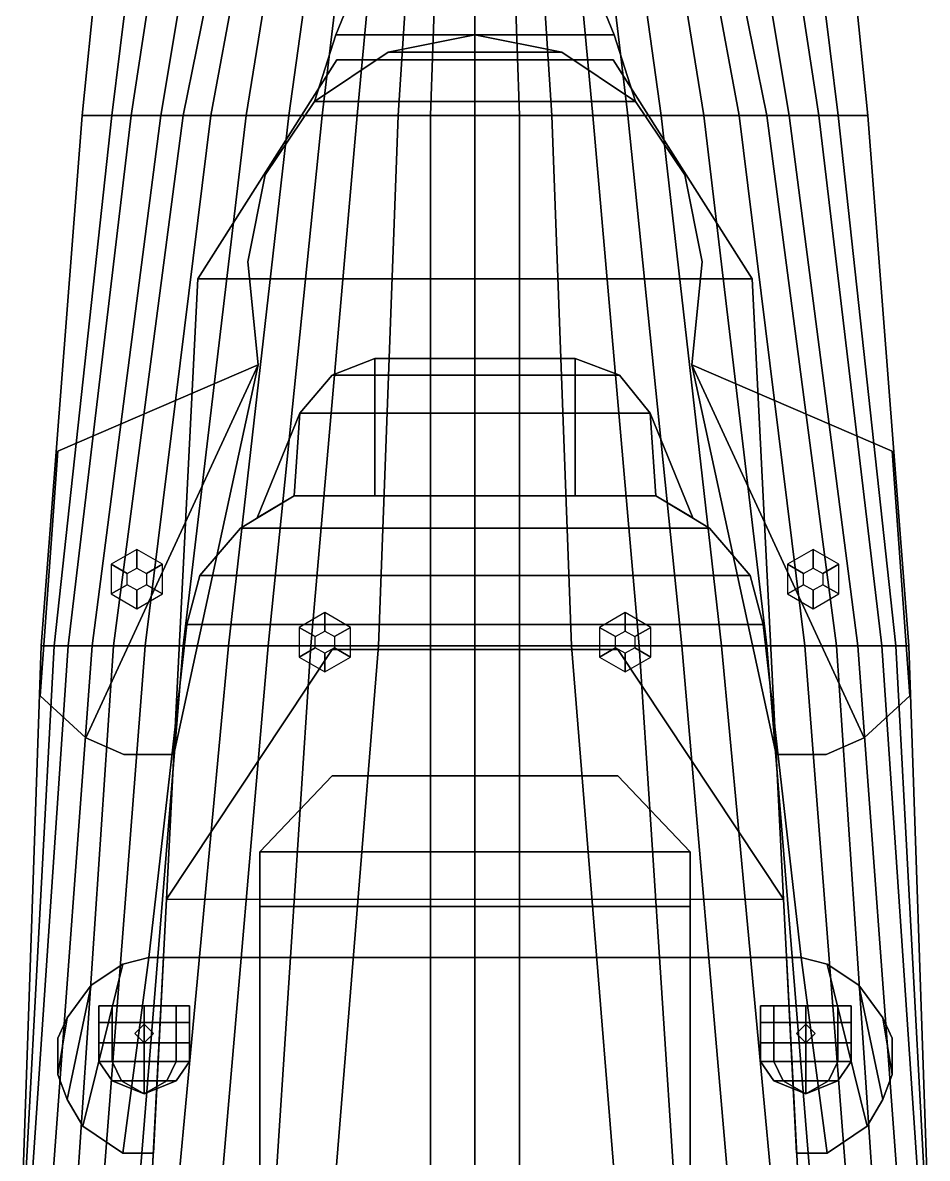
# Model space of a CAD drawing. Extents: x -5.5 to 5.6, y -47 to 46.9.
# Drawn here: x -4.88 to 4.88, y 17.1 to 29.35 of the extents above; entities that cross this region are included whole.
import ezdxf

# ---------------------------------------------------------------- set-up
doc = ezdxf.new("R2010")
doc.units = 0
doc.layers.get('0').update_dxf_attribs({"linetype": 'CONTINUOUS'})
doc.layers.add('SUPERSTRUCTURE', color=6, linetype='CONTINUOUS')

msp = doc.modelspace()

# ---------------------------------------------------------------- linework, layer by layer
for points in [[(-3.65, 34.16, 4.61), (-3.2, 34.16, 3.73), (-3.92, 28.35, 2.68), (-4.24, 28.35, 4.14)], [(-3.2, 34.16, 3.73), (-2.82, 34.16, 2.83), (-3.71, 28.35, 1.93), (-3.92, 28.35, 2.68)], [(-2.82, 34.16, 2.83), (-2.42, 34.16, 1.69), (-3.39, 28.35, 0.74), (-3.71, 28.35, 1.93)], [(-2.42, 34.16, 1.69), (-1.97, 34.16, 0.01), (-3.15, 28.35, 0.01), (-3.39, 28.35, 0.74)], [(-1.97, 34.16, 0.01), (-1.77, 34.16, -0.78), (-2.85, 28.35, -0.78), (-3.15, 28.35, 0.01)], [(-1.77, 34.16, -0.78), (-1.53, 34.16, -1.46), (-2.47, 28.35, -1.46), (-2.85, 28.35, -0.78)], [(-1.53, 34.16, -1.46), (-1.2, 34.16, -2.05), (-2.01, 28.35, -2.05), (-2.47, 28.35, -1.46)], [(-1.2, 34.16, -2.05), (-0.96, 34.16, -2.4), (-1.65, 28.35, -2.4), (-2.01, 28.35, -2.05)], [(-0.96, 34.16, -2.4), (-0.73, 34.16, -2.71), (-1.27, 28.35, -2.71), (-1.65, 28.35, -2.4)], [(-0.73, 34.16, -2.71), (-0.45, 34.16, -2.97), (-0.83, 28.35, -2.97), (-1.27, 28.35, -2.71)], [(-0.45, 34.16, -2.97), (-0.28, 34.16, -3.12), (-0.48, 28.35, -3.12), (-0.83, 28.35, -2.97)], [(0, 28.35, -3.2), (-0.48, 28.35, -3.12), (-0.28, 34.16, -3.12), (0, 34.16, -3.2)], [(0, 34.16, -3.2), (0.28, 34.16, -3.12), (0.48, 28.35, -3.12), (0, 28.35, -3.2)], [(0.83, 28.35, -2.97), (0.48, 28.35, -3.12), (0.28, 34.16, -3.12), (0.45, 34.16, -2.97)], [(1.27, 28.35, -2.71), (0.83, 28.35, -2.97), (0.45, 34.16, -2.97), (0.73, 34.16, -2.71)], [(1.65, 28.35, -2.4), (1.27, 28.35, -2.71), (0.73, 34.16, -2.71), (0.96, 34.16, -2.4)], [(2.01, 28.35, -2.05), (1.65, 28.35, -2.4), (0.96, 34.16, -2.4), (1.2, 34.16, -2.05)], [(2.47, 28.35, -1.46), (2.01, 28.35, -2.05), (1.2, 34.16, -2.05), (1.53, 34.16, -1.46)], [(2.85, 28.35, -0.78), (2.47, 28.35, -1.46), (1.53, 34.16, -1.46), (1.77, 34.16, -0.78)], [(3.15, 28.35, 0.01), (2.85, 28.35, -0.78), (1.77, 34.16, -0.78), (1.97, 34.16, 0.01)], [(3.39, 28.35, 0.74), (3.15, 28.35, 0.01), (1.97, 34.16, 0.01), (2.42, 34.16, 1.69)], [(3.71, 28.35, 1.93), (3.39, 28.35, 0.74), (2.42, 34.16, 1.69), (2.82, 34.16, 2.83)], [(3.92, 28.35, 2.68), (3.71, 28.35, 1.93), (2.82, 34.16, 2.83), (3.2, 34.16, 3.73)], [(4.24, 28.35, 4.14), (3.92, 28.35, 2.68), (3.2, 34.16, 3.73), (3.65, 34.16, 4.61)], [(-4.24, 28.35, 4.14), (-3.92, 28.35, 2.68), (-4.54, 22.63, 2.68), (-4.68, 22.63, 3.78)], [(-3.92, 28.35, 2.68), (-3.71, 28.35, 1.93), (-4.39, 22.63, 1.93), (-4.54, 22.63, 2.68)], [(-3.71, 28.35, 1.93), (-3.39, 28.35, 0.74), (-4.13, 22.63, 0.74), (-4.39, 22.63, 1.93)], [(-3.39, 28.35, 0.74), (-3.15, 28.35, 0.01), (-3.9, 22.63, 0.01), (-4.13, 22.63, 0.74)], [(-3.15, 28.35, 0.01), (-2.85, 28.35, -0.78), (-3.56, 22.63, -0.78), (-3.9, 22.63, 0.01)], [(-2.85, 28.35, -0.78), (-2.47, 28.35, -1.46), (-3.15, 22.63, -1.46), (-3.56, 22.63, -0.78)], [(-2.47, 28.35, -1.46), (-2.01, 28.35, -2.05), (-2.66, 22.63, -2.05), (-3.15, 22.63, -1.46)], [(-2.01, 28.35, -2.05), (-1.65, 28.35, -2.4), (-2.23, 22.63, -2.4), (-2.66, 22.63, -2.05)], [(-1.65, 28.35, -2.4), (-1.27, 28.35, -2.71), (-1.77, 22.63, -2.71), (-2.23, 22.63, -2.4)], [(-1.27, 28.35, -2.71), (-0.83, 28.35, -2.97), (-1.04, 22.63, -3.09), (-1.77, 22.63, -2.71)], [(-0.83, 28.35, -2.97), (-0.48, 28.35, -3.12), (-0.48, 22.63, -3.18), (-1.04, 22.63, -3.09)], [(0, 22.63, -3.2), (-0.48, 22.63, -3.18), (-0.48, 28.35, -3.12), (0, 28.35, -3.2)], [(0, 28.35, -3.2), (0.48, 28.35, -3.12), (0.48, 22.63, -3.18), (0, 22.63, -3.2)], [(1.04, 22.63, -3.09), (0.48, 22.63, -3.18), (0.48, 28.35, -3.12), (0.83, 28.35, -2.97)], [(1.77, 22.63, -2.71), (1.04, 22.63, -3.09), (0.83, 28.35, -2.97), (1.27, 28.35, -2.71)], [(2.23, 22.63, -2.4), (1.77, 22.63, -2.71), (1.27, 28.35, -2.71), (1.65, 28.35, -2.4)], [(2.66, 22.63, -2.05), (2.23, 22.63, -2.4), (1.65, 28.35, -2.4), (2.01, 28.35, -2.05)], [(3.15, 22.63, -1.46), (2.66, 22.63, -2.05), (2.01, 28.35, -2.05), (2.47, 28.35, -1.46)], [(3.56, 22.63, -0.78), (3.15, 22.63, -1.46), (2.47, 28.35, -1.46), (2.85, 28.35, -0.78)], [(3.9, 22.63, 0.01), (3.56, 22.63, -0.78), (2.85, 28.35, -0.78), (3.15, 28.35, 0.01)], [(4.13, 22.63, 0.74), (3.9, 22.63, 0.01), (3.15, 28.35, 0.01), (3.39, 28.35, 0.74)], [(4.39, 22.63, 1.93), (4.13, 22.63, 0.74), (3.39, 28.35, 0.74), (3.71, 28.35, 1.93)], [(4.54, 22.63, 2.68), (4.39, 22.63, 1.93), (3.71, 28.35, 1.93), (3.92, 28.35, 2.68)], [(4.68, 22.63, 3.78), (4.54, 22.63, 2.68), (3.92, 28.35, 2.68), (4.24, 28.35, 4.14)], [(-4.68, 22.63, 3.78), (-4.54, 22.63, 2.68), (-4.85, 16.85, 2.52), (-4.88, 16.85, 3.59)], [(-4.54, 22.63, 2.68), (-4.39, 22.63, 1.93), (-4.78, 16.85, 1.93), (-4.85, 16.85, 2.52)], [(-4.39, 22.63, 1.93), (-4.13, 22.63, 0.74), (-4.56, 16.85, 0.61), (-4.78, 16.85, 1.93)], [(-4.13, 22.63, 0.74), (-3.9, 22.63, 0.01), (-4.29, 16.85, -0.38), (-4.56, 16.85, 0.61)], [(-3.9, 22.63, 0.01), (-3.56, 22.63, -0.78), (-4.01, 16.85, -1.05), (-4.29, 16.85, -0.38)], [(-3.56, 22.63, -0.78), (-3.15, 22.63, -1.46), (-3.62, 16.85, -1.63), (-4.01, 16.85, -1.05)], [(-3.15, 22.63, -1.46), (-2.66, 22.63, -2.05), (-3.2, 16.85, -2.05), (-3.62, 16.85, -1.63)], [(-2.66, 22.63, -2.05), (-2.23, 22.63, -2.4), (-2.73, 16.85, -2.4), (-3.2, 16.85, -2.05)], [(-2.23, 22.63, -2.4), (-1.77, 22.63, -2.71), (-2.15, 16.85, -2.71), (-2.73, 16.85, -2.4)], [(-1.77, 22.63, -2.71), (-1.04, 22.63, -3.09), (-1.51, 16.85, -2.96), (-2.15, 16.85, -2.71)], [(-1.04, 22.63, -3.09), (-0.48, 22.63, -3.18), (-0.48, 16.85, -3.2), (-1.51, 16.85, -2.96)], [(0, 16.85, -3.2), (-0.48, 16.85, -3.2), (-0.48, 22.63, -3.18), (0, 22.63, -3.2)], [(0, 22.63, -3.2), (0.48, 22.63, -3.18), (0.48, 16.85, -3.2), (0, 16.85, -3.2)], [(1.51, 16.85, -2.96), (0.48, 16.85, -3.2), (0.48, 22.63, -3.18), (1.04, 22.63, -3.09)], [(2.15, 16.85, -2.71), (1.51, 16.85, -2.96), (1.04, 22.63, -3.09), (1.77, 22.63, -2.71)], [(2.73, 16.85, -2.4), (2.15, 16.85, -2.71), (1.77, 22.63, -2.71), (2.23, 22.63, -2.4)], [(3.2, 16.85, -2.05), (2.73, 16.85, -2.4), (2.23, 22.63, -2.4), (2.66, 22.63, -2.05)], [(3.62, 16.85, -1.63), (3.2, 16.85, -2.05), (2.66, 22.63, -2.05), (3.15, 22.63, -1.46)], [(4.01, 16.85, -1.05), (3.62, 16.85, -1.63), (3.15, 22.63, -1.46), (3.56, 22.63, -0.78)], [(4.29, 16.85, -0.38), (4.01, 16.85, -1.05), (3.56, 22.63, -0.78), (3.9, 22.63, 0.01)], [(4.56, 16.85, 0.61), (4.29, 16.85, -0.38), (3.9, 22.63, 0.01), (4.13, 22.63, 0.74)], [(4.78, 16.85, 1.93), (4.56, 16.85, 0.61), (4.13, 22.63, 0.74), (4.39, 22.63, 1.93)], [(4.85, 16.85, 2.52), (4.78, 16.85, 1.93), (4.39, 22.63, 1.93), (4.54, 22.63, 2.68)], [(4.88, 16.85, 3.59), (4.85, 16.85, 2.52), (4.54, 22.63, 2.68), (4.68, 22.63, 3.78)]]:
    msp.add_3dface(points)
at = {"layer": 'SUPERSTRUCTURE'}
for points in [[(-4.24, 28.35, 4.14), (4.24, 28.35, 4.14), (3.65, 34.16, 4.61), (-3.65, 34.16, 4.61)], [(1.5, 29.22, 7.76), (0.9, 30.69, 7.76), (-0.9, 30.69, 7.76), (-1.5, 29.22, 7.76)], [(-1.5, 29.22, 7.76), (-0.9, 30.69, 7.76), (0.9, 30.69, 7.76), (1.5, 29.22, 7.76)], [(0, 30.69, 7.76), (0, 29.22, 7.76), (0, 29.22, 7.62), (0, 30.66, 7.62)], [(0, 29.22, 7.76), (0, 30.69, 7.76), (0, 30.66, 7.62), (0, 29.22, 7.62)], [(0, 29.22, 7.62), (0, 29.48, 7.62), (0, 29.48, 6.67), (0, 29.22, 6.67)], [(0, 29.48, 7.62), (0, 29.22, 7.62), (0, 29.22, 6.67), (0, 29.48, 6.67)], [(-1.732, 28.502, 7.73), (-1.5, 29.22, 7.76), (0, 29.22, 7.76), (-0.938, 29.034, 7.76)], [(-0.938, 29.034, 7.76), (0, 29.22, 7.76), (-1.5, 29.22, 7.76), (-1.732, 28.502, 7.73)], [(-0.938, 29.034, 7.91), (0, 29.22, 7.96), (0, 29.22, 6.67), (-0.938, 29.034, 6.67)], [(0, 29.22, 7.96), (-0.938, 29.034, 7.91), (-0.938, 29.034, 6.67), (0, 29.22, 6.67)], [(0, 29.22, 6.67), (-0.938, 29.034, 6.67), (-0.938, 29.034, 6.67), (0.938, 29.034, 6.67)], [(-0.938, 29.034, 6.67), (0, 29.22, 6.67), (0.938, 29.034, 6.67), (-0.938, 29.034, 6.67)], [(0, 29.22, 7.96), (0.938, 29.034, 7.91), (0.938, 29.034, 6.67), (0, 29.22, 6.67)], [(0.938, 29.034, 7.91), (0, 29.22, 7.96), (0, 29.22, 6.67), (0.938, 29.034, 6.67)], [(0.938, 29.034, 7.76), (0, 29.22, 7.76), (1.5, 29.22, 7.76), (1.732, 28.502, 7.73)], [(1.732, 28.502, 7.73), (1.5, 29.22, 7.76), (0, 29.22, 7.76), (0.938, 29.034, 7.76)], [(-1.732, 28.502, 7.73), (-0.938, 29.034, 7.91), (-0.938, 29.034, 6.67), (-1.732, 28.502, 6.64)], [(-0.938, 29.034, 7.91), (-1.732, 28.502, 7.73), (-1.732, 28.502, 6.64), (-0.938, 29.034, 6.67)], [(-0.938, 29.034, 6.67), (-1.732, 28.502, 6.64), (1.732, 28.502, 6.64), (0.938, 29.034, 6.67)], [(-1.732, 28.502, 6.64), (-0.938, 29.034, 6.67), (0.938, 29.034, 6.67), (1.732, 28.502, 6.64)], [(0.938, 29.034, 7.91), (1.732, 28.502, 7.73), (1.732, 28.502, 6.64), (0.938, 29.034, 6.67)], [(1.732, 28.502, 7.73), (0.938, 29.034, 7.91), (0.938, 29.034, 6.67), (1.732, 28.502, 6.64)], [(2.99, 26.59, 6.5), (1.49, 28.95, 6.67), (-1.49, 28.95, 6.67), (-2.99, 26.59, 6.5)], [(-1.49, 28.95, 6.67), (-1.49, 28.95, 4.18), (-2.99, 26.59, 4.02), (-2.99, 26.59, 6.5)], [(1.49, 28.95, 6.67), (1.49, 28.95, 4.18), (-1.49, 28.95, 4.18), (-1.49, 28.95, 6.67)], [(2.99, 26.59, 4.02), (1.49, 28.95, 4.18), (1.49, 28.95, 6.67), (2.99, 26.59, 6.5)], [(-2.264, 27.708, 7.69), (-1.732, 28.502, 7.73), (-1.732, 28.502, 6.64), (-2.264, 27.708, 6.58)], [(-1.732, 28.502, 7.73), (-2.264, 27.708, 7.69), (-2.264, 27.708, 6.58), (-1.732, 28.502, 6.64)], [(1.732, 28.502, 7.73), (2.264, 27.708, 7.69), (2.264, 27.708, 6.58), (1.732, 28.502, 6.64)], [(2.264, 27.708, 7.69), (1.732, 28.502, 7.73), (1.732, 28.502, 6.64), (2.264, 27.708, 6.58)], [(-4.68, 22.63, 3.78), (4.68, 22.63, 3.78), (4.24, 28.35, 4.14), (-4.24, 28.35, 4.14)], [(-2.45, 26.77, 7.65), (-2.264, 27.708, 7.69), (-2.264, 27.708, 6.58), (-2.45, 26.77, 6.52)], [(-2.264, 27.708, 7.69), (-2.45, 26.77, 7.65), (-2.45, 26.77, 6.52), (-2.264, 27.708, 6.58)], [(2.264, 27.708, 7.69), (2.45, 26.77, 7.65), (2.45, 26.77, 6.52), (2.264, 27.708, 6.58)], [(2.45, 26.77, 7.65), (2.264, 27.708, 7.69), (2.264, 27.708, 6.58), (2.45, 26.77, 6.52)], [(-2.34, 25.66, 7.62), (-2.45, 26.77, 7.65), (-2.45, 26.77, 6.52), (-2.34, 25.66, 6.45)], [(-2.45, 26.77, 7.65), (-2.34, 25.66, 7.62), (-2.34, 25.66, 6.45), (-2.45, 26.77, 6.52)], [(2.45, 26.77, 7.65), (2.34, 25.66, 7.62), (2.34, 25.66, 6.45), (2.45, 26.77, 6.52)], [(2.34, 25.66, 7.62), (2.45, 26.77, 7.65), (2.45, 26.77, 6.52), (2.34, 25.66, 6.45)], [(-2.99, 26.59, 6.5), (-3.33, 19.9, 6.12), (3.33, 19.9, 6.12), (2.99, 26.59, 6.5)], [(-2.99, 26.59, 3.96), (-3.33, 19.9, 3.65), (-3.33, 19.9, 6.12), (-2.99, 26.59, 6.5)], [(3.33, 19.9, 6.12), (3.33, 19.9, 3.65), (2.99, 26.59, 3.96), (2.99, 26.59, 6.5)], [(1.08, 25.73, 9.4), (1.56, 25.55, 9.4), (-1.54, 25.55, 9.4), (-1.08, 25.73, 9.4)], [(1.56, 25.55, 9.4), (1.08, 25.73, 9.4), (-1.08, 25.73, 9.4), (-1.54, 25.55, 9.4)], [(-1.08, 25.73, 9.4), (-1.08, 24.25, 9.4), (-1.08, 24.25, 9.4), (-1.08, 24.25, 8.21)], [(-1.08, 24.25, 9.4), (-1.08, 25.73, 9.4), (-1.08, 24.25, 8.21), (-1.08, 24.25, 9.4)], [(1.08, 24.25, 9.4), (1.08, 25.73, 9.4), (1.08, 24.25, 8.21), (1.08, 24.25, 9.4)], [(1.08, 25.73, 9.4), (1.08, 24.25, 9.4), (1.08, 24.25, 9.4), (1.08, 24.25, 8.21)], [(-4.69, 22.09, 6.05), (-4.5, 24.73, 6.23), (-2.34, 25.66, 6.45), (-4.2, 21.64, 6.02)], [(-4.2, 21.64, 6.02), (-2.34, 25.66, 6.45), (-4.5, 24.73, 6.23), (-4.69, 22.09, 6.05)], [(-4.5, 24.73, 7.45), (-2.34, 25.66, 7.45), (-2.34, 25.66, 6.45), (-4.5, 24.73, 6.23)], [(-4.5, 24.73, 6.23), (-2.34, 25.66, 6.45), (-2.34, 25.66, 7.45), (-4.5, 24.73, 7.45)], [(-3.25, 21.46, 6.02), (-2.34, 25.66, 6.45), (-4.2, 21.64, 6.02), (-3.79, 21.46, 6.02)], [(-3.79, 21.46, 6.02), (-4.2, 21.64, 6.02), (-2.34, 25.66, 6.45), (-3.25, 21.46, 6.02)], [(4.5, 24.73, 6.23), (2.34, 25.66, 6.45), (2.34, 25.66, 7.45), (4.5, 24.73, 7.45)], [(4.5, 24.73, 7.45), (2.34, 25.66, 7.45), (2.34, 25.66, 6.45), (4.5, 24.73, 6.23)], [(4.2, 21.64, 6.02), (2.34, 25.66, 6.45), (4.5, 24.73, 6.23), (4.69, 22.09, 6.05)], [(4.69, 22.09, 6.05), (4.5, 24.73, 6.23), (2.34, 25.66, 6.45), (4.2, 21.64, 6.02)], [(3.79, 21.46, 6.02), (4.2, 21.64, 6.02), (2.34, 25.66, 6.45), (3.25, 21.46, 6.02)], [(3.25, 21.46, 6.02), (2.34, 25.66, 6.45), (4.2, 21.64, 6.02), (3.79, 21.46, 6.02)], [(1.56, 25.55, 9.4), (1.89, 25.14, 9.4), (-1.89, 25.14, 9.4), (-1.54, 25.55, 9.4)], [(1.89, 25.14, 9.4), (1.56, 25.55, 9.4), (-1.54, 25.55, 9.4), (-1.89, 25.14, 9.4)], [(-2.35, 24.01, 9.4), (-1.89, 25.14, 9.4), (-1.89, 25.14, 9.4), (-1.95, 24.25, 9.4)], [(-1.89, 25.14, 9.4), (-2.35, 24.01, 9.4), (-1.95, 24.25, 9.4), (-1.89, 25.14, 9.4)], [(1.89, 25.14, 9.4), (1.95, 24.25, 9.4), (-1.95, 24.25, 9.4), (-1.89, 25.14, 9.4)], [(1.95, 24.25, 9.4), (1.89, 25.14, 9.4), (-1.89, 25.14, 9.4), (-1.95, 24.25, 9.4)], [(1.89, 25.14, 9.4), (2.35, 24.01, 9.4), (1.95, 24.25, 9.4), (1.89, 25.14, 9.4)], [(2.35, 24.01, 9.4), (1.89, 25.14, 9.4), (1.89, 25.14, 9.4), (1.95, 24.25, 9.4)], [(-4.69, 22.09, 6.05), (-4.5, 24.73, 6.23), (-4.5, 24.73, 7.45), (-4.69, 22.09, 7.45)], [(-4.69, 22.09, 7.45), (-4.5, 24.73, 7.45), (-4.5, 24.73, 6.23), (-4.69, 22.09, 6.05)], [(4.69, 22.09, 7.45), (4.5, 24.73, 7.45), (4.5, 24.73, 6.23), (4.69, 22.09, 6.05)], [(4.69, 22.09, 6.05), (4.5, 24.73, 6.23), (4.5, 24.73, 7.45), (4.69, 22.09, 7.45)], [(-2.53, 23.9, 9.4), (-1.95, 24.25, 9.4), (-1.95, 24.25, 8.21), (-2.53, 23.9, 8.21)], [(-2.53, 23.9, 8.21), (-1.95, 24.25, 8.21), (-1.95, 24.25, 9.4), (-2.53, 23.9, 9.4)], [(2.53, 23.9, 8.21), (-2.53, 23.9, 8.21), (-1.95, 24.25, 8.21), (1.95, 24.25, 8.21)], [(1.95, 24.25, 8.21), (-1.95, 24.25, 8.21), (-2.53, 23.9, 8.21), (2.53, 23.9, 8.21)], [(1.95, 24.25, 9.4), (-1.95, 24.25, 9.4), (-1.95, 24.25, 8.21), (1.95, 24.25, 8.21)], [(1.95, 24.25, 8.21), (-1.95, 24.25, 8.21), (-1.95, 24.25, 9.4), (1.95, 24.25, 9.4)], [(2.53, 23.9, 9.4), (1.95, 24.25, 9.4), (1.95, 24.25, 8.21), (2.53, 23.9, 8.21)], [(2.53, 23.9, 8.21), (1.95, 24.25, 8.21), (1.95, 24.25, 9.4), (2.53, 23.9, 9.4)], [(-2.97, 23.39, 8.21), (-2.53, 23.9, 8.21), (-2.53, 23.9, 9.4), (-2.97, 23.39, 9.4)], [(-2.97, 23.39, 9.4), (-2.53, 23.9, 9.4), (-2.53, 23.9, 8.21), (-2.97, 23.39, 8.21)], [(2.53, 23.9, 8.21), (-2.53, 23.9, 8.21), (-2.97, 23.39, 8.21), (2.97, 23.39, 8.21)], [(2.97, 23.39, 8.21), (-2.97, 23.39, 8.21), (-2.53, 23.9, 8.21), (2.53, 23.9, 8.21)], [(2.97, 23.39, 8.21), (2.53, 23.9, 8.21), (2.53, 23.9, 9.4), (2.97, 23.39, 9.4)], [(2.97, 23.39, 9.4), (2.53, 23.9, 9.4), (2.53, 23.9, 8.21), (2.97, 23.39, 8.21)], [(-3.754, 23.41, 7.51), (-3.65, 23.47, 7.51), (-3.65, 23.67, 6.27), (-3.927, 23.51, 6.27)], [(-3.65, 23.47, 7.51), (-3.546, 23.41, 7.51), (-3.373, 23.51, 6.27), (-3.65, 23.67, 6.27)], [(3.546, 23.41, 7.51), (3.65, 23.47, 7.51), (3.65, 23.67, 6.27), (3.373, 23.51, 6.27)], [(3.65, 23.47, 7.51), (3.754, 23.41, 7.51), (3.927, 23.51, 6.27), (3.65, 23.67, 6.27)], [(-3.754, 23.29, 7.51), (-3.754, 23.41, 7.51), (-3.927, 23.51, 6.27), (-3.927, 23.19, 6.27)], [(-3.546, 23.41, 7.51), (-3.546, 23.29, 7.51), (-3.373, 23.19, 6.27), (-3.373, 23.51, 6.27)], [(-3.11, 22.86, 8.21), (-2.97, 23.39, 8.21), (-2.97, 23.39, 9.4), (-3.11, 22.86, 9.4)], [(-3.11, 22.86, 9.4), (-2.97, 23.39, 9.4), (-2.97, 23.39, 8.21), (-3.11, 22.86, 8.21)], [(3.11, 22.86, 8.21), (-3.11, 22.86, 8.21), (-2.97, 23.39, 8.21), (2.97, 23.39, 8.21)], [(2.97, 23.39, 8.21), (-2.97, 23.39, 8.21), (-3.11, 22.86, 8.21), (3.11, 22.86, 8.21)], [(3.11, 22.86, 9.4), (2.97, 23.39, 9.4), (2.97, 23.39, 8.21), (3.11, 22.86, 8.21)], [(3.11, 22.86, 8.21), (2.97, 23.39, 8.21), (2.97, 23.39, 9.4), (3.11, 22.86, 9.4)], [(3.546, 23.29, 7.51), (3.546, 23.41, 7.51), (3.373, 23.51, 6.27), (3.373, 23.19, 6.27)], [(3.754, 23.41, 7.51), (3.754, 23.29, 7.51), (3.927, 23.19, 6.27), (3.927, 23.51, 6.27)], [(-3.65, 23.23, 7.51), (-3.754, 23.29, 7.51), (-3.927, 23.19, 6.27), (-3.65, 23.03, 6.27)], [(-3.546, 23.29, 7.51), (-3.65, 23.23, 7.51), (-3.65, 23.03, 6.27), (-3.373, 23.19, 6.27)], [(3.65, 23.23, 7.51), (3.546, 23.29, 7.51), (3.373, 23.19, 6.27), (3.65, 23.03, 6.27)], [(3.754, 23.29, 7.51), (3.65, 23.23, 7.51), (3.65, 23.03, 6.27), (3.927, 23.19, 6.27)], [(-1.724, 22.73, 9.45), (-1.62, 22.79, 9.45), (-1.62, 22.99, 8.21), (-1.897, 22.83, 8.21)], [(-1.62, 22.79, 9.45), (-1.516, 22.73, 9.45), (-1.343, 22.83, 8.21), (-1.62, 22.99, 8.21)], [(1.516, 22.73, 9.45), (1.62, 22.79, 9.45), (1.62, 22.99, 8.21), (1.343, 22.83, 8.21)], [(1.62, 22.79, 9.45), (1.724, 22.73, 9.45), (1.897, 22.83, 8.21), (1.62, 22.99, 8.21)], [(-3.52, 19.27, 9.4), (-3.11, 22.86, 9.4), (-3.11, 22.86, 8.21), (-3.52, 19.27, 8.21)], [(-3.52, 19.27, 8.21), (-3.11, 22.86, 8.21), (-3.11, 22.86, 9.4), (-3.52, 19.27, 9.4)], [(3.11, 22.86, 8.21), (-3.11, 22.86, 8.21), (-3.52, 19.27, 8.21), (3.52, 19.27, 8.21)], [(3.52, 19.27, 8.21), (-3.52, 19.27, 8.21), (-3.11, 22.86, 8.21), (3.11, 22.86, 8.21)], [(-1.724, 22.61, 9.45), (-1.724, 22.73, 9.45), (-1.897, 22.83, 8.21), (-1.897, 22.51, 8.21)], [(-1.516, 22.73, 9.45), (-1.516, 22.61, 9.45), (-1.343, 22.51, 8.21), (-1.343, 22.83, 8.21)], [(1.516, 22.61, 9.45), (1.516, 22.73, 9.45), (1.343, 22.83, 8.21), (1.343, 22.51, 8.21)], [(1.724, 22.73, 9.45), (1.724, 22.61, 9.45), (1.897, 22.51, 8.21), (1.897, 22.83, 8.21)], [(3.52, 19.27, 8.21), (3.11, 22.86, 8.21), (3.11, 22.86, 9.4), (3.52, 19.27, 9.4)], [(3.52, 19.27, 9.4), (3.11, 22.86, 9.4), (3.11, 22.86, 8.21), (3.52, 19.27, 8.21)], [(0, 21.23, 11.43), (0, 22.68, 11.43), (0, 22.68, 11.31), (0, 21.23, 11.18)], [(0, 22.68, 11.43), (0, 21.23, 11.43), (0, 21.23, 11.18), (0, 22.68, 11.31)], [(-4.88, 16.85, 3.59), (4.88, 16.85, 3.59), (4.68, 22.63, 3.78), (-4.68, 22.63, 3.78)], [(-1.54, 22.59, 8.21), (-1.54, 22.59, 6.27), (-3.33, 19.9, 6.12), (-3.33, 19.9, 8.21)], [(-1.62, 22.55, 9.45), (-1.724, 22.61, 9.45), (-1.897, 22.51, 8.21), (-1.62, 22.35, 8.21)], [(-1.516, 22.61, 9.45), (-1.62, 22.55, 9.45), (-1.62, 22.35, 8.21), (-1.343, 22.51, 8.21)], [(1.54, 22.59, 8.21), (1.54, 22.59, 6.27), (-1.54, 22.59, 6.27), (-1.54, 22.59, 8.21)], [(1.62, 22.55, 9.45), (1.516, 22.61, 9.45), (1.343, 22.51, 8.21), (1.62, 22.35, 8.21)], [(3.33, 19.9, 6.12), (1.54, 22.59, 6.27), (1.54, 22.59, 8.21), (3.33, 19.9, 8.21)], [(1.724, 22.61, 9.45), (1.62, 22.55, 9.45), (1.62, 22.35, 8.21), (1.897, 22.51, 8.21)], [(-4.2, 21.64, 6.02), (-4.69, 22.09, 6.05), (-4.69, 22.09, 7.45), (-4.2, 21.64, 7.45)], [(-4.2, 21.64, 7.45), (-4.69, 22.09, 7.45), (-4.69, 22.09, 6.05), (-4.2, 21.64, 6.02)], [(4.2, 21.64, 7.45), (4.69, 22.09, 7.45), (4.69, 22.09, 6.05), (4.2, 21.64, 6.02)], [(4.2, 21.64, 6.02), (4.69, 22.09, 6.05), (4.69, 22.09, 7.45), (4.2, 21.64, 7.45)], [(-3.79, 21.46, 7.45), (-4.2, 21.64, 7.45), (-4.2, 21.64, 6.02), (-3.79, 21.46, 6.02)], [(-3.79, 21.46, 6.02), (-4.2, 21.64, 6.02), (-4.2, 21.64, 7.45), (-3.79, 21.46, 7.45)], [(3.79, 21.46, 6.02), (4.2, 21.64, 6.02), (4.2, 21.64, 7.45), (3.79, 21.46, 7.45)], [(3.79, 21.46, 7.45), (4.2, 21.64, 7.45), (4.2, 21.64, 6.02), (3.79, 21.46, 6.02)], [(-3.25, 21.46, 6.02), (-3.79, 21.46, 6.02), (-3.79, 21.46, 7.45), (-3.25, 21.46, 7.45)], [(-3.25, 21.46, 7.45), (-3.79, 21.46, 7.45), (-3.79, 21.46, 6.02), (-3.25, 21.46, 6.02)], [(3.25, 21.46, 7.45), (3.79, 21.46, 7.45), (3.79, 21.46, 6.02), (3.25, 21.46, 6.02)], [(3.25, 21.46, 6.02), (3.79, 21.46, 6.02), (3.79, 21.46, 7.45), (3.25, 21.46, 7.45)], [(2.32, 20.41, 12.56), (1.54, 21.23, 12.45), (-1.54, 21.23, 12.45), (-2.32, 20.41, 12.56)], [(-1.54, 21.23, 12.45), (-1.54, 21.23, 8.21), (-2.32, 20.41, 8.21), (-2.32, 20.41, 12.56)], [(1.54, 21.23, 12.45), (1.54, 21.23, 8.21), (-1.54, 21.23, 8.21), (-1.54, 21.23, 12.45)], [(2.32, 20.41, 8.21), (1.54, 21.23, 8.21), (1.54, 21.23, 12.45), (2.32, 20.41, 12.56)], [(2.32, 19.82, 12.56), (2.32, 20.41, 12.56), (-2.32, 20.41, 12.56), (-2.32, 19.82, 12.56)], [(-2.32, 20.41, 12.56), (-2.32, 20.41, 8.21), (-2.32, 19.82, 8.21), (-2.32, 19.82, 12.56)], [(2.32, 19.82, 8.21), (2.32, 20.41, 8.21), (2.32, 20.41, 12.56), (2.32, 19.82, 12.56)], [(-3.33, 19.9, 8.21), (-3.33, 19.9, 3.65), (-3.6, 14.73, 3.5), (-3.6, 14.73, 8.21)], [(3.6, 14.73, 3.5), (3.33, 19.9, 3.65), (3.33, 19.9, 8.21), (3.6, 14.73, 8.21)], [(-2.32, 19.82, 12.56), (-2.32, 19.82, 11.14), (2.32, 19.82, 11.14), (2.32, 19.82, 12.56)], [(-2.32, 19.82, 11.14), (-2.32, 19.82, 8.21), (-2.32, 15.79, 8.21), (-2.32, 15.79, 11.14)], [(2.32, 15.79, 11.14), (2.32, 19.82, 11.14), (-2.32, 19.82, 11.14), (-2.32, 15.79, 11.14)], [(-2.32, 17.73, 11.14), (-2.32, 19.82, 11.14), (-2.32, 19.82, 12.56), (-2.32, 17.73, 12.56)], [(-2.32, 17.73, 12.56), (-2.32, 19.82, 12.56), (-2.32, 19.82, 11.14), (-2.32, 17.73, 11.14)], [(2.32, 15.79, 8.21), (2.32, 19.82, 8.21), (2.32, 19.82, 11.14), (2.32, 15.79, 11.14)], [(2.32, 17.73, 12.56), (2.32, 19.82, 12.56), (2.32, 19.82, 11.14), (2.32, 17.73, 11.14)], [(2.32, 17.73, 11.14), (2.32, 19.82, 11.14), (2.32, 19.82, 12.56), (2.32, 17.73, 12.56)], [(-4.23, 17.45, 8.21), (-3.8, 17.16, 8.21), (-3.52, 19.27, 8.21), (-3.8, 19.2, 8.21)], [(-3.8, 19.2, 8.21), (-3.52, 19.27, 8.21), (-3.8, 17.16, 8.21), (-4.23, 17.45, 8.21)], [(-3.8, 19.2, 8.21), (-3.52, 19.27, 8.21), (-3.52, 19.27, 9.4), (-3.8, 19.2, 9.4)], [(-3.8, 19.2, 9.4), (-3.52, 19.27, 9.4), (-3.52, 19.27, 8.21), (-3.8, 19.2, 8.21)], [(-3.8, 17.16, 8.21), (-3.47, 17.16, 8.21), (-3.36, 19.27, 8.21), (-3.52, 19.27, 8.21)], [(-3.52, 19.27, 8.21), (-3.36, 19.27, 8.21), (-3.47, 17.16, 8.21), (-3.8, 17.16, 8.21)], [(3.6, 14.73, 8.21), (3.363, 19.27, 8.21), (-3.36, 19.27, 8.21), (-3.6, 14.73, 8.21)], [(3.8, 17.16, 8.21), (3.47, 17.16, 8.21), (3.36, 19.27, 8.21), (3.52, 19.27, 8.21)], [(3.52, 19.27, 8.21), (3.36, 19.27, 8.21), (3.47, 17.16, 8.21), (3.8, 17.16, 8.21)], [(3.8, 19.2, 8.21), (3.52, 19.27, 8.21), (3.52, 19.27, 9.4), (3.8, 19.2, 9.4)], [(3.8, 19.2, 9.4), (3.52, 19.27, 9.4), (3.52, 19.27, 8.21), (3.8, 19.2, 8.21)], [(3.8, 19.2, 8.21), (3.52, 19.27, 8.21), (3.8, 17.16, 8.21), (4.23, 17.45, 8.21)], [(4.23, 17.45, 8.21), (3.8, 17.16, 8.21), (3.52, 19.27, 8.21), (3.8, 19.2, 8.21)], [(-4.14, 18.97, 8.21), (-3.8, 19.2, 8.21), (-4.23, 17.45, 8.21), (-4.4, 17.74, 8.21)], [(-4.4, 17.74, 8.21), (-4.23, 17.45, 8.21), (-3.8, 19.2, 8.21), (-4.14, 18.97, 8.21)], [(-4.14, 18.97, 8.21), (-3.8, 19.2, 8.21), (-3.8, 19.2, 9.4), (-4.14, 18.97, 9.4)], [(-4.14, 18.97, 9.4), (-3.8, 19.2, 9.4), (-3.8, 19.2, 8.21), (-4.14, 18.97, 8.21)], [(4.14, 18.97, 8.21), (3.8, 19.2, 8.21), (3.8, 19.2, 9.4), (4.14, 18.97, 9.4)], [(4.14, 18.97, 9.4), (3.8, 19.2, 9.4), (3.8, 19.2, 8.21), (4.14, 18.97, 8.21)], [(4.4, 17.74, 8.21), (4.23, 17.45, 8.21), (3.8, 19.2, 8.21), (4.14, 18.97, 8.21)], [(4.14, 18.97, 8.21), (3.8, 19.2, 8.21), (4.23, 17.45, 8.21), (4.4, 17.74, 8.21)], [(-4.5, 18.01, 8.21), (-4.4, 17.74, 8.21), (-4.14, 18.97, 8.21), (-4.4, 18.62, 8.21)], [(-4.4, 18.62, 8.21), (-4.14, 18.97, 8.21), (-4.4, 17.74, 8.21), (-4.5, 18.01, 8.21)], [(-4.4, 18.62, 9.4), (-4.14, 18.97, 9.4), (-4.14, 18.97, 8.21), (-4.4, 18.62, 8.21)], [(-4.4, 18.62, 8.21), (-4.14, 18.97, 8.21), (-4.14, 18.97, 9.4), (-4.4, 18.62, 9.4)], [(4.4, 18.62, 9.4), (4.14, 18.97, 9.4), (4.14, 18.97, 8.21), (4.4, 18.62, 8.21)], [(4.4, 18.62, 8.21), (4.14, 18.97, 8.21), (4.14, 18.97, 9.4), (4.4, 18.62, 9.4)], [(4.4, 18.62, 8.21), (4.14, 18.97, 8.21), (4.4, 17.74, 8.21), (4.5, 18.01, 8.21)], [(4.5, 18.01, 8.21), (4.4, 17.74, 8.21), (4.14, 18.97, 8.21), (4.4, 18.62, 8.21)], [(-3.916, 18.75, 10.086), (-3.08, 18.75, 9.74), (-3.224, 18.75, 9.394), (-4.06, 18.75, 9.74)], [(-4.06, 18.75, 9.74), (-3.224, 18.75, 9.394), (-3.57, 18.75, 9.25), (-3.916, 18.75, 9.394)], [(-3.916, 18.15, 9.394), (-4.06, 18.15, 9.74), (-4.06, 18.75, 9.74), (-3.916, 18.75, 9.394)], [(-4.06, 18.15, 9.74), (-3.916, 18.15, 10.086), (-3.916, 18.75, 10.086), (-4.06, 18.75, 9.74)], [(-3.57, 18.75, 10.23), (-3.224, 18.75, 10.086), (-3.08, 18.75, 9.74), (-3.916, 18.75, 10.086)], [(-3.57, 18.15, 9.25), (-3.916, 18.15, 9.394), (-3.916, 18.75, 9.394), (-3.57, 18.75, 9.25)], [(-3.916, 18.15, 10.086), (-3.57, 18.15, 10.23), (-3.57, 18.75, 10.23), (-3.916, 18.75, 10.086)], [(-3.224, 18.15, 9.394), (-3.57, 18.15, 9.25), (-3.57, 18.75, 9.25), (-3.224, 18.75, 9.394)], [(-3.57, 18.15, 10.23), (-3.224, 18.15, 10.086), (-3.224, 18.75, 10.086), (-3.57, 18.75, 10.23)], [(-3.08, 18.15, 9.74), (-3.224, 18.15, 9.394), (-3.224, 18.75, 9.394), (-3.08, 18.75, 9.74)], [(-3.224, 18.15, 10.086), (-3.08, 18.15, 9.74), (-3.08, 18.75, 9.74), (-3.224, 18.75, 10.086)], [(3.224, 18.15, 9.394), (3.08, 18.15, 9.74), (3.08, 18.75, 9.74), (3.224, 18.75, 9.394)], [(3.224, 18.75, 10.086), (4.06, 18.75, 9.74), (3.916, 18.75, 9.394), (3.08, 18.75, 9.74)], [(3.08, 18.75, 9.74), (3.916, 18.75, 9.394), (3.57, 18.75, 9.25), (3.224, 18.75, 9.394)], [(3.08, 18.15, 9.74), (3.224, 18.15, 10.086), (3.224, 18.75, 10.086), (3.08, 18.75, 9.74)], [(3.57, 18.15, 9.25), (3.224, 18.15, 9.394), (3.224, 18.75, 9.394), (3.57, 18.75, 9.25)], [(3.224, 18.15, 10.086), (3.57, 18.15, 10.23), (3.57, 18.75, 10.23), (3.224, 18.75, 10.086)], [(3.57, 18.75, 10.23), (3.916, 18.75, 10.086), (4.06, 18.75, 9.74), (3.224, 18.75, 10.086)], [(3.916, 18.15, 9.394), (3.57, 18.15, 9.25), (3.57, 18.75, 9.25), (3.916, 18.75, 9.394)], [(3.57, 18.15, 10.23), (3.916, 18.15, 10.086), (3.916, 18.75, 10.086), (3.57, 18.75, 10.23)], [(4.06, 18.15, 9.74), (3.916, 18.15, 9.394), (3.916, 18.75, 9.394), (4.06, 18.75, 9.74)], [(3.916, 18.15, 10.086), (4.06, 18.15, 9.74), (4.06, 18.75, 9.74), (3.916, 18.75, 10.086)], [(-4.5, 18.4, 8.21), (-4.4, 18.62, 8.21), (-4.4, 18.62, 9.4), (-4.5, 18.4, 9.4)], [(-4.5, 18.4, 9.4), (-4.4, 18.62, 9.4), (-4.4, 18.62, 8.21), (-4.5, 18.4, 8.21)], [(-4.5, 18.4, 8.21), (-4.4, 18.62, 8.21), (-4.5, 18.01, 8.21), (-4.5, 18.4, 8.21)], [(-4.5, 18.4, 8.21), (-4.5, 18.01, 8.21), (-4.4, 18.62, 8.21), (-4.5, 18.4, 8.21)], [(4.5, 18.4, 8.21), (4.4, 18.62, 8.21), (4.4, 18.62, 9.4), (4.5, 18.4, 9.4)], [(4.5, 18.4, 9.4), (4.4, 18.62, 9.4), (4.4, 18.62, 8.21), (4.5, 18.4, 8.21)], [(4.5, 18.4, 8.21), (4.5, 18.01, 8.21), (4.4, 18.62, 8.21), (4.5, 18.4, 8.21)], [(4.5, 18.4, 8.21), (4.4, 18.62, 8.21), (4.5, 18.01, 8.21), (4.5, 18.4, 8.21)], [(-4.06, 18.35, 9.21), (-4.06, 18.57, 9.21), (-3.08, 18.57, 9.21), (-3.08, 18.35, 9.21)], [(-3.08, 18.35, 9.21), (-3.08, 18.57, 9.21), (-4.06, 18.57, 9.21), (-4.06, 18.35, 9.21)], [(-4.06, 18.35, 9.21), (-4.06, 18.57, 9.21), (-4.06, 18.57, 9.82), (-4.06, 18.35, 9.82)], [(-4.06, 18.35, 9.82), (-4.06, 18.57, 9.82), (-4.06, 18.57, 9.21), (-4.06, 18.35, 9.21)], [(-3.57, 18.55, 8.21), (-3.67, 18.45, 8.21), (-3.67, 18.45, 9.21), (-3.57, 18.55, 9.21)], [(-3.47, 18.45, 8.21), (-3.57, 18.55, 8.21), (-3.57, 18.55, 9.21), (-3.47, 18.45, 9.21)], [(-3.08, 18.35, 9.82), (-3.08, 18.57, 9.82), (-3.08, 18.57, 9.21), (-3.08, 18.35, 9.21)], [(-3.08, 18.35, 9.21), (-3.08, 18.57, 9.21), (-3.08, 18.57, 9.82), (-3.08, 18.35, 9.82)], [(3.08, 18.35, 9.82), (3.08, 18.57, 9.82), (3.08, 18.57, 9.21), (3.08, 18.35, 9.21)], [(3.08, 18.35, 9.21), (3.08, 18.57, 9.21), (3.08, 18.57, 9.82), (3.08, 18.35, 9.82)], [(3.08, 18.35, 9.21), (3.08, 18.57, 9.21), (4.06, 18.57, 9.21), (4.06, 18.35, 9.21)], [(4.06, 18.35, 9.21), (4.06, 18.57, 9.21), (3.08, 18.57, 9.21), (3.08, 18.35, 9.21)], [(3.57, 18.55, 8.21), (3.47, 18.45, 8.21), (3.47, 18.45, 9.21), (3.57, 18.55, 9.21)], [(3.67, 18.45, 8.21), (3.57, 18.55, 8.21), (3.57, 18.55, 9.21), (3.67, 18.45, 9.21)], [(4.06, 18.35, 9.21), (4.06, 18.57, 9.21), (4.06, 18.57, 9.82), (4.06, 18.35, 9.82)], [(4.06, 18.35, 9.82), (4.06, 18.57, 9.82), (4.06, 18.57, 9.21), (4.06, 18.35, 9.21)], [(-4.5, 18.4, 9.4), (-4.5, 18.01, 9.4), (-4.5, 18.01, 8.21), (-4.5, 18.4, 8.21)], [(-4.5, 18.4, 8.21), (-4.5, 18.01, 8.21), (-4.5, 18.01, 9.4), (-4.5, 18.4, 9.4)], [(-3.67, 18.45, 8.21), (-3.57, 18.35, 8.21), (-3.57, 18.35, 9.21), (-3.67, 18.45, 9.21)], [(-3.57, 18.35, 8.21), (-3.47, 18.45, 8.21), (-3.47, 18.45, 9.21), (-3.57, 18.35, 9.21)], [(3.47, 18.45, 8.21), (3.57, 18.35, 8.21), (3.57, 18.35, 9.21), (3.47, 18.45, 9.21)], [(3.57, 18.35, 8.21), (3.67, 18.45, 8.21), (3.67, 18.45, 9.21), (3.57, 18.35, 9.21)], [(4.5, 18.4, 8.21), (4.5, 18.01, 8.21), (4.5, 18.01, 9.4), (4.5, 18.4, 9.4)], [(4.5, 18.4, 9.4), (4.5, 18.01, 9.4), (4.5, 18.01, 8.21), (4.5, 18.4, 8.21)], [(-3.916, 17.94, 9.74), (-4.06, 18.15, 9.74), (-3.916, 18.15, 9.394), (-3.815, 17.94, 9.495)], [(-3.815, 17.94, 9.985), (-3.916, 18.15, 10.086), (-4.06, 18.15, 9.74), (-3.916, 17.94, 9.74)], [(-3.815, 17.94, 9.495), (-3.916, 18.15, 9.394), (-3.57, 18.15, 9.25), (-3.57, 17.94, 9.394)], [(-3.57, 17.94, 10.086), (-3.57, 18.15, 10.23), (-3.916, 18.15, 10.086), (-3.815, 17.94, 9.985)], [(-3.57, 17.94, 9.394), (-3.57, 18.15, 9.25), (-3.224, 18.15, 9.394), (-3.325, 17.94, 9.495)], [(-3.325, 17.94, 9.985), (-3.224, 18.15, 10.086), (-3.57, 18.15, 10.23), (-3.57, 17.94, 10.086)], [(-3.325, 17.94, 9.495), (-3.224, 18.15, 9.394), (-3.08, 18.15, 9.74), (-3.224, 17.94, 9.74)], [(-3.224, 17.94, 9.74), (-3.08, 18.15, 9.74), (-3.224, 18.15, 10.086), (-3.325, 17.94, 9.985)], [(3.224, 17.94, 9.74), (3.08, 18.15, 9.74), (3.224, 18.15, 9.394), (3.325, 17.94, 9.495)], [(3.325, 17.94, 9.985), (3.224, 18.15, 10.086), (3.08, 18.15, 9.74), (3.224, 17.94, 9.74)], [(3.325, 17.94, 9.495), (3.224, 18.15, 9.394), (3.57, 18.15, 9.25), (3.57, 17.94, 9.394)], [(3.57, 17.94, 10.086), (3.57, 18.15, 10.23), (3.224, 18.15, 10.086), (3.325, 17.94, 9.985)], [(3.57, 17.94, 9.394), (3.57, 18.15, 9.25), (3.916, 18.15, 9.394), (3.815, 17.94, 9.495)], [(3.815, 17.94, 9.985), (3.916, 18.15, 10.086), (3.57, 18.15, 10.23), (3.57, 17.94, 10.086)], [(3.815, 17.94, 9.495), (3.916, 18.15, 9.394), (4.06, 18.15, 9.74), (3.916, 17.94, 9.74)], [(3.916, 17.94, 9.74), (4.06, 18.15, 9.74), (3.916, 18.15, 10.086), (3.815, 17.94, 9.985)], [(-4.5, 18.01, 9.4), (-4.4, 17.74, 9.4), (-4.4, 17.74, 8.21), (-4.5, 18.01, 8.21)], [(-4.5, 18.01, 8.21), (-4.4, 17.74, 8.21), (-4.4, 17.74, 9.4), (-4.5, 18.01, 9.4)], [(4.5, 18.01, 8.21), (4.4, 17.74, 8.21), (4.4, 17.74, 9.4), (4.5, 18.01, 9.4)], [(4.5, 18.01, 9.4), (4.4, 17.74, 9.4), (4.4, 17.74, 8.21), (4.5, 18.01, 8.21)], [(-3.57, 17.8, 9.74), (-3.916, 17.94, 9.74), (-3.815, 17.94, 9.495), (-3.57, 17.8, 9.74)], [(-3.57, 17.8, 9.74), (-3.815, 17.94, 9.985), (-3.916, 17.94, 9.74), (-3.57, 17.8, 9.74)], [(-3.57, 17.8, 9.74), (-3.815, 17.94, 9.495), (-3.57, 17.94, 9.394), (-3.57, 17.8, 9.74)], [(-3.57, 17.8, 9.74), (-3.57, 17.94, 10.086), (-3.815, 17.94, 9.985), (-3.57, 17.8, 9.74)], [(-3.57, 17.8, 9.74), (-3.325, 17.94, 9.495), (-3.224, 17.94, 9.74), (-3.57, 17.8, 9.74)], [(-3.57, 17.8, 9.74), (-3.57, 17.94, 9.394), (-3.325, 17.94, 9.495), (-3.57, 17.8, 9.74)], [(-3.57, 17.8, 9.74), (-3.325, 17.94, 9.985), (-3.57, 17.94, 10.086), (-3.57, 17.8, 9.74)], [(-3.57, 17.8, 9.74), (-3.224, 17.94, 9.74), (-3.325, 17.94, 9.985), (-3.57, 17.8, 9.74)], [(3.57, 17.8, 9.74), (3.224, 17.94, 9.74), (3.325, 17.94, 9.495), (3.57, 17.8, 9.74)], [(3.57, 17.8, 9.74), (3.325, 17.94, 9.985), (3.224, 17.94, 9.74), (3.57, 17.8, 9.74)], [(3.57, 17.8, 9.74), (3.325, 17.94, 9.495), (3.57, 17.94, 9.394), (3.57, 17.8, 9.74)], [(3.57, 17.8, 9.74), (3.57, 17.94, 10.086), (3.325, 17.94, 9.985), (3.57, 17.8, 9.74)], [(3.57, 17.8, 9.74), (3.57, 17.94, 9.394), (3.815, 17.94, 9.495), (3.57, 17.8, 9.74)], [(3.57, 17.8, 9.74), (3.815, 17.94, 9.495), (3.916, 17.94, 9.74), (3.57, 17.8, 9.74)], [(3.57, 17.8, 9.74), (3.916, 17.94, 9.74), (3.815, 17.94, 9.985), (3.57, 17.8, 9.74)], [(3.57, 17.8, 9.74), (3.815, 17.94, 9.985), (3.57, 17.94, 10.086), (3.57, 17.8, 9.74)], [(-4.4, 17.74, 8.21), (-4.23, 17.45, 8.21), (-4.23, 17.45, 9.4), (-4.4, 17.74, 9.4)], [(-4.4, 17.74, 9.4), (-4.23, 17.45, 9.4), (-4.23, 17.45, 8.21), (-4.4, 17.74, 8.21)], [(-2.32, 15.79, 11.14), (-2.32, 17.73, 11.14), (-2.32, 17.73, 12.08), (-2.32, 15.79, 12.08)], [(-2.32, 15.79, 12.08), (-2.32, 17.73, 12.08), (-2.32, 17.73, 11.14), (-2.32, 15.79, 11.14)], [(2.32, 15.79, 11.14), (2.32, 17.73, 11.14), (2.32, 17.73, 12.08), (2.32, 15.79, 12.08)], [(2.32, 15.79, 12.08), (2.32, 17.73, 12.08), (2.32, 17.73, 11.14), (2.32, 15.79, 11.14)], [(4.4, 17.74, 9.4), (4.23, 17.45, 9.4), (4.23, 17.45, 8.21), (4.4, 17.74, 8.21)], [(4.4, 17.74, 8.21), (4.23, 17.45, 8.21), (4.23, 17.45, 9.4), (4.4, 17.74, 9.4)], [(-4.23, 17.45, 9.4), (-3.8, 17.16, 9.4), (-3.8, 17.16, 8.21), (-4.23, 17.45, 8.21)], [(-4.23, 17.45, 8.21), (-3.8, 17.16, 8.21), (-3.8, 17.16, 9.4), (-4.23, 17.45, 9.4)], [(4.23, 17.45, 8.21), (3.8, 17.16, 8.21), (3.8, 17.16, 9.4), (4.23, 17.45, 9.4)], [(4.23, 17.45, 9.4), (3.8, 17.16, 9.4), (3.8, 17.16, 8.21), (4.23, 17.45, 8.21)], [(-3.8, 17.16, 9.4), (-3.47, 17.16, 9.4), (-3.47, 17.16, 8.21), (-3.8, 17.16, 8.21)], [(-3.8, 17.16, 8.21), (-3.47, 17.16, 8.21), (-3.47, 17.16, 9.4), (-3.8, 17.16, 9.4)], [(3.8, 17.16, 8.21), (3.47, 17.16, 8.21), (3.47, 17.16, 9.4), (3.8, 17.16, 9.4)], [(3.8, 17.16, 9.4), (3.47, 17.16, 9.4), (3.47, 17.16, 8.21), (3.8, 17.16, 8.21)]]:
    msp.add_3dface(points, dxfattribs=at)

doc.saveas('drawing.dxf')
